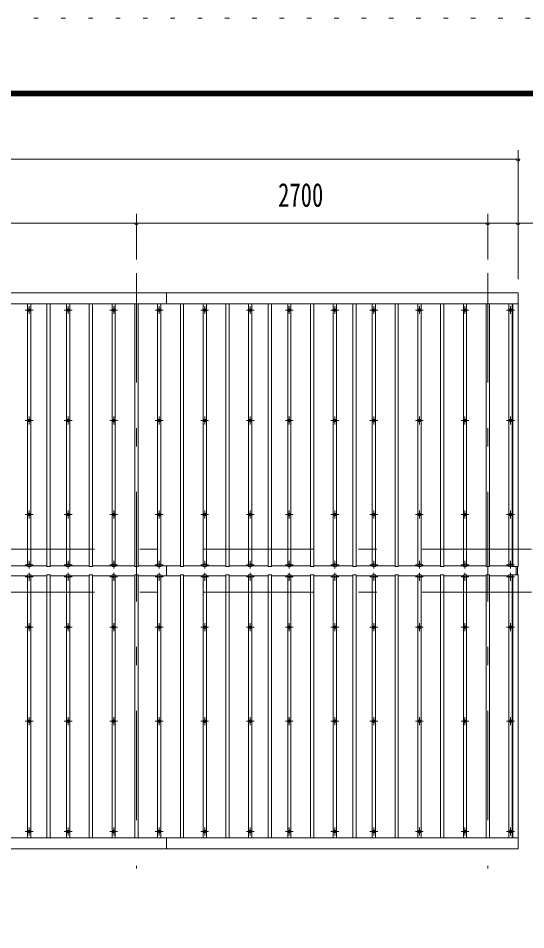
# Model space of a CAD drawing. Units: millimetres, scale not verified. Extents: x -31531 to 31536, y -14700 to 14700.
# Drawn here: x -504 to 3398, y 7701 to 14700 of the extents above; entities that cross this region are included whole.
import ezdxf
from ezdxf.enums import TextEntityAlignment as Align

# ---------------------------------------------------------------- set-up
doc = ezdxf.new("R2010")
doc.units = ezdxf.units.MM
doc.header["$LTSCALE"] = 70
doc.linetypes.add('USER3', pattern=[24, 12, -5, 2, -5])
doc.linetypes.add('USER4', pattern=[3, 0.5, -2.5])
for name, color, linetype, lineweight in [('0-2_1-07BOLD', 7, 'Continuous', 18), ('0-3_1-27CENTER', 3, 'USER3', 18), ('0-4_1-47THIN', 4, 'Continuous', 18), ('0-5_1-57DIM', 3, 'Continuous', 18), ('0-C_F-F1PAPER', 5, 'Continuous', 18), ('0-D_F-E_J_ADD', 5, 'USER4', 18)]:
    doc.layers.add(name, color=color, linetype=linetype, lineweight=lineweight)
doc.styles.add('ＭＳ ゴシック', font='')
doc.styles.get('ＭＳ ゴシック').set_extended_font_data('MS Gothic')

msp = doc.modelspace()

# ---------------------------------------------------------------- linework, layer by layer
at = {"layer": '0-2_1-07BOLD'}
for p, q in [((-7327.97, 12592.54), (3338.02, 12592.54)), ((635.03, 12506.79), (635.03, 12592.54)), ((3338.02, 12592.54), (3338.02, 10489.55)), ((-7327.97, 12506.79), (3338.02, 12506.79)), ((635.03, 10495.58), (635.03, 10419.51)), ((3323.02, 10425.54), (3323.02, 10489.55)), ((3333.02, 10425.54), (3333.02, 10489.55)), ((3298.03, 10425.54), (3338.02, 10425.54)), ((3298.03, 8408.3), (3298.03, 10425.54)), ((-7327.97, 8408.3), (3338.02, 8408.3)), ((635.03, 8408.3), (635.03, 8322.54))]:
    msp.add_line(p, q, dxfattribs=at)
for points in [[(3298.03, 12506.79), (3298.03, 10489.55), (3338.02, 10489.55)], [(-7327.97, 8322.54), (3338.02, 8322.54), (3338.02, 10425.54)]]:
    msp.add_lwpolyline(points, dxfattribs=at)
for centre in [(-419.98, 12459.37), (-119.98, 12459.37), (230.02, 12459.37), (580.02, 12459.37), (930.03, 12459.37), (1280.02, 12459.37), (1580.03, 12459.37), (1930.03, 12459.37), (2230.03, 12459.37), (2580.03, 12459.37), (2930.02, 12459.37), (3280.03, 12459.37), (-419.98, 11611.71), (-119.98, 11611.71), (230.02, 11611.71), (580.02, 11611.71), (930.03, 11611.71), (1280.02, 11611.71), (1580.03, 11611.71), (1930.03, 11611.71), (2230.03, 11611.71), (2580.03, 11611.71), (2930.02, 11611.71), (3280.03, 11611.71), (-419.98, 10890.05), (-119.98, 10890.05), (230.02, 10890.05), (580.02, 10890.05), (930.03, 10890.05), (1280.02, 10890.05), (1580.03, 10890.05), (1930.03, 10890.05), (2230.03, 10890.05), (2580.03, 10890.05), (2930.02, 10890.05), (3280.03, 10890.05), (-419.98, 10025.04), (-119.98, 10025.04), (230.02, 10025.04), (580.02, 10025.04), (930.03, 10025.04), (1280.02, 10025.04), (1580.03, 10025.04), (1930.03, 10025.04), (2230.03, 10025.04), (2580.03, 10025.04), (2930.02, 10025.04), (3280.03, 10025.04), (-419.98, 9303.38), (-119.98, 9303.38), (230.02, 9303.38), (580.02, 9303.38), (930.03, 9303.38), (1280.02, 9303.38), (1580.03, 9303.38), (1930.03, 9303.38), (2230.03, 9303.38), (2580.03, 9303.38), (2930.02, 9303.38), (3280.03, 9303.38), (-419.98, 8455.72), (-119.98, 8455.72), (230.02, 8455.72), (580.02, 8455.72), (930.03, 8455.72), (1280.02, 8455.72), (1580.03, 8455.72), (1930.03, 8455.72), (2230.03, 8455.72), (2580.03, 8455.72), (2930.02, 8455.72), (3280.03, 8455.72)]:
    msp.add_circle(centre, 10, dxfattribs=at)
for centre, start, end in [((-419.98, 10493.51), 46.3961, 133.6039), ((-419.98, 10514.51), 226.39838, 313.60162), ((-119.98, 10493.51), 46.3961, 133.6039), ((-119.98, 10514.51), 226.39838, 313.60162), ((230.02, 10493.51), 46.3961, 133.6039), ((230.02, 10514.51), 226.39838, 313.60162), ((580.02, 10493.51), 46.3961, 133.6039), ((580.02, 10514.51), 226.39838, 313.60162), ((930.02, 10493.51), 46.3961, 133.6039), ((930.02, 10514.51), 226.39838, 313.60162), ((1280.02, 10493.51), 46.3961, 133.6039), ((1280.02, 10514.51), 226.39838, 313.60162), ((1580.03, 10493.51), 46.3961, 133.6039), ((1580.03, 10514.51), 226.39838, 313.60162), ((1930.03, 10493.51), 46.3961, 133.6039), ((1930.03, 10514.51), 226.39838, 313.60162), ((2230.03, 10493.51), 46.3961, 133.6039), ((2230.03, 10514.51), 226.39838, 313.60162), ((2580.03, 10493.51), 46.3961, 133.6039), ((2580.03, 10514.51), 226.39838, 313.60162), ((2930.02, 10493.51), 46.3961, 133.6039), ((2930.02, 10514.51), 226.39838, 313.60162), ((3280.03, 10493.51), 46.3961, 133.6039), ((3280.03, 10514.51), 226.39838, 313.60162), ((-419.98, 10400.58), 46.39838, 133.60162), ((-419.98, 10421.58), 226.3961, 313.6039), ((-119.98, 10400.58), 46.39838, 133.60162), ((-119.98, 10421.58), 226.3961, 313.6039), ((230.02, 10400.58), 46.39838, 133.60162), ((230.02, 10421.58), 226.3961, 313.6039), ((580.02, 10400.58), 46.39838, 133.60162), ((580.02, 10421.58), 226.3961, 313.6039), ((930.02, 10400.58), 46.39838, 133.60162), ((930.02, 10421.58), 226.3961, 313.6039), ((1280.02, 10400.58), 46.39838, 133.60162), ((1280.02, 10421.58), 226.3961, 313.6039), ((1580.03, 10400.58), 46.39838, 133.60162), ((1580.03, 10421.58), 226.3961, 313.6039), ((1930.03, 10400.58), 46.39838, 133.60162), ((1930.03, 10421.58), 226.3961, 313.6039), ((2230.03, 10400.58), 46.39838, 133.60162), ((2230.03, 10421.58), 226.3961, 313.6039), ((2580.03, 10400.58), 46.39838, 133.60162), ((2580.03, 10421.58), 226.3961, 313.6039), ((2930.02, 10400.58), 46.39838, 133.60162), ((2930.02, 10421.58), 226.3961, 313.6039), ((3280.03, 10400.58), 46.39838, 133.60162), ((3280.03, 10421.58), 226.3961, 313.6039)]:
    msp.add_arc(centre, 14.5, start, end, dxfattribs=at)
at = {"layer": '0-3_1-27CENTER'}
for p, q in [((405.02, 12742.55), (405.02, 8172.54)), ((3105.03, 12742.55), (3105.03, 8172.54)), ((-449.98, 12459.37), (-389.98, 12459.37)), ((-419.98, 12429.37), (-419.98, 12489.37)), ((-149.98, 12459.37), (-89.98, 12459.37)), ((-119.98, 12429.37), (-119.98, 12489.37)), ((200.02, 12459.37), (260.02, 12459.37)), ((230.02, 12429.37), (230.02, 12489.37)), ((550.03, 12459.37), (610.03, 12459.37)), ((580.02, 12429.37), (580.02, 12489.37)), ((900.03, 12459.37), (960.02, 12459.37)), ((930.03, 12429.37), (930.03, 12489.37)), ((1250.03, 12459.37), (1310.03, 12459.37)), ((1280.02, 12429.37), (1280.02, 12489.37)), ((1550.02, 12459.37), (1610.02, 12459.37)), ((1580.03, 12429.37), (1580.03, 12489.37)), ((1900.02, 12459.37), (1960.02, 12459.37)), ((1930.03, 12429.37), (1930.03, 12489.37)), ((2200.02, 12459.37), (2260.02, 12459.37)), ((2230.03, 12429.37), (2230.03, 12489.37)), ((2550.03, 12459.37), (2610.03, 12459.37)), ((2580.03, 12429.37), (2580.03, 12489.37)), ((2900.03, 12459.37), (2960.03, 12459.37)), ((2930.02, 12429.37), (2930.02, 12489.37)), ((3250.03, 12459.37), (3310.03, 12459.37)), ((3280.03, 12429.37), (3280.03, 12489.37)), ((-419.98, 11581.71), (-419.98, 11641.71)), ((-119.98, 11581.71), (-119.98, 11641.71)), ((230.02, 11581.71), (230.02, 11641.71)), ((580.02, 11581.71), (580.02, 11641.71)), ((930.03, 11581.71), (930.03, 11641.71)), ((1280.02, 11581.71), (1280.02, 11641.71)), ((1580.03, 11581.71), (1580.03, 11641.71)), ((1930.03, 11581.71), (1930.03, 11641.71)), ((2230.03, 11581.71), (2230.03, 11641.71)), ((2580.03, 11581.71), (2580.03, 11641.71)), ((2930.02, 11581.71), (2930.02, 11641.71)), ((3280.03, 11581.71), (3280.03, 11641.71)), ((-449.98, 11611.71), (-389.98, 11611.71)), ((-149.98, 11611.71), (-89.98, 11611.71)), ((200.02, 11611.71), (260.02, 11611.71)), ((550.03, 11611.71), (610.03, 11611.71)), ((900.03, 11611.71), (960.02, 11611.71)), ((1250.03, 11611.71), (1310.03, 11611.71)), ((1550.02, 11611.71), (1610.02, 11611.71)), ((1900.03, 11611.71), (1960.03, 11611.71)), ((2200.02, 11611.71), (2260.02, 11611.71)), ((2550.03, 11611.71), (2610.03, 11611.71)), ((2900.03, 11611.71), (2960.03, 11611.71)), ((3250.03, 11611.71), (3310.03, 11611.71)), ((-419.98, 10860.05), (-419.98, 10920.05)), ((-119.98, 10860.05), (-119.98, 10920.05)), ((230.02, 10860.05), (230.02, 10920.05)), ((580.02, 10860.05), (580.02, 10920.05)), ((930.03, 10860.05), (930.03, 10920.05)), ((1280.02, 10860.05), (1280.02, 10920.05)), ((1580.03, 10860.05), (1580.03, 10920.05)), ((1930.03, 10860.05), (1930.03, 10920.05)), ((2230.03, 10860.05), (2230.03, 10920.05)), ((2580.03, 10860.05), (2580.03, 10920.05)), ((2930.02, 10860.05), (2930.02, 10920.05)), ((3280.03, 10860.05), (3280.03, 10920.05)), ((-449.98, 10890.05), (-389.98, 10890.05)), ((-149.98, 10890.05), (-89.98, 10890.05)), ((200.02, 10890.05), (260.02, 10890.05)), ((550.03, 10890.05), (610.03, 10890.05)), ((900.03, 10890.05), (960.02, 10890.05)), ((1250.03, 10890.05), (1310.03, 10890.05)), ((1550.02, 10890.05), (1610.02, 10890.05)), ((1900.03, 10890.05), (1960.03, 10890.05)), ((2200.02, 10890.05), (2260.02, 10890.05)), ((2550.03, 10890.05), (2610.03, 10890.05)), ((2900.03, 10890.05), (2960.03, 10890.05)), ((3250.03, 10890.05), (3310.03, 10890.05)), ((-7477.97, 10622.54), (3488.02, 10622.54)), ((-449.98, 10504.02), (-389.98, 10504.02)), ((-419.98, 10474.02), (-419.98, 10534.02)), ((-149.98, 10504.02), (-89.98, 10504.02)), ((-119.98, 10474.02), (-119.98, 10534.02)), ((200.02, 10504.02), (260.02, 10504.02)), ((230.02, 10474.02), (230.02, 10534.02)), ((550.03, 10504.02), (610.03, 10504.02)), ((580.02, 10474.02), (580.02, 10534.02)), ((900.02, 10504.02), (960.02, 10504.02)), ((930.02, 10474.02), (930.02, 10534.02)), ((1250.02, 10504.02), (1310.02, 10504.02)), ((1280.02, 10474.02), (1280.02, 10534.02)), ((1550.02, 10504.02), (1610.02, 10504.02)), ((1580.03, 10474.02), (1580.03, 10534.02)), ((1900.02, 10504.02), (1960.02, 10504.02)), ((1930.03, 10474.02), (1930.03, 10534.02)), ((2200.02, 10504.02), (2260.02, 10504.02)), ((2230.03, 10474.02), (2230.03, 10534.02)), ((2550.03, 10504.02), (2610.03, 10504.02)), ((2580.03, 10474.02), (2580.03, 10534.02)), ((2900.03, 10504.02), (2960.03, 10504.02)), ((2930.02, 10474.02), (2930.02, 10534.02)), ((3250.03, 10504.02), (3310.03, 10504.02)), ((3280.03, 10474.02), (3280.03, 10534.02)), ((-419.98, 10441.07), (-419.98, 10381.07)), ((-119.98, 10441.07), (-119.98, 10381.07)), ((230.02, 10441.07), (230.02, 10381.07)), ((580.02, 10441.07), (580.02, 10381.07)), ((930.02, 10441.07), (930.02, 10381.07)), ((1280.02, 10441.07), (1280.02, 10381.07)), ((1580.03, 10441.07), (1580.03, 10381.07)), ((1930.03, 10441.07), (1930.03, 10381.07)), ((2230.03, 10441.07), (2230.03, 10381.07)), ((2580.03, 10441.07), (2580.03, 10381.07)), ((2930.02, 10441.07), (2930.02, 10381.07)), ((3280.03, 10441.07), (3280.03, 10381.07)), ((-449.98, 10411.07), (-389.98, 10411.07)), ((-149.98, 10411.07), (-89.98, 10411.07)), ((200.02, 10411.07), (260.02, 10411.07)), ((550.03, 10411.07), (610.03, 10411.07)), ((900.02, 10411.07), (960.02, 10411.07)), ((1250.02, 10411.07), (1310.02, 10411.07)), ((1550.02, 10411.07), (1610.02, 10411.07)), ((1900.02, 10411.07), (1960.02, 10411.07)), ((2200.02, 10411.07), (2260.02, 10411.07)), ((2550.03, 10411.07), (2610.03, 10411.07)), ((2900.03, 10411.07), (2960.03, 10411.07)), ((3250.03, 10411.07), (3310.03, 10411.07)), ((-7477.97, 10292.54), (3488.02, 10292.54)), ((-449.98, 10025.04), (-389.98, 10025.04)), ((-419.98, 10055.04), (-419.98, 9995.04)), ((-149.98, 10025.04), (-89.98, 10025.04)), ((-119.98, 10055.04), (-119.98, 9995.04)), ((200.02, 10025.04), (260.02, 10025.04)), ((230.02, 10055.04), (230.02, 9995.04)), ((550.03, 10025.04), (610.03, 10025.04)), ((580.02, 10055.04), (580.02, 9995.04)), ((900.03, 10025.04), (960.02, 10025.04)), ((930.03, 10055.04), (930.03, 9995.04)), ((1250.03, 10025.04), (1310.03, 10025.04)), ((1280.02, 10055.04), (1280.02, 9995.04)), ((1550.02, 10025.04), (1610.02, 10025.04)), ((1580.03, 10055.04), (1580.03, 9995.04)), ((1900.03, 10025.04), (1960.03, 10025.04)), ((1930.03, 10055.04), (1930.03, 9995.04)), ((2200.02, 10025.04), (2260.02, 10025.04)), ((2230.03, 10055.04), (2230.03, 9995.04)), ((2550.03, 10025.04), (2610.03, 10025.04)), ((2580.03, 10055.04), (2580.03, 9995.04)), ((2900.03, 10025.04), (2960.03, 10025.04)), ((2930.02, 10055.04), (2930.02, 9995.04)), ((3250.03, 10025.04), (3310.03, 10025.04)), ((3280.03, 10055.04), (3280.03, 9995.04)), ((-419.98, 9333.38), (-419.98, 9273.38)), ((-119.98, 9333.38), (-119.98, 9273.38)), ((230.02, 9333.38), (230.02, 9273.38)), ((580.02, 9333.38), (580.02, 9273.38)), ((930.03, 9333.38), (930.03, 9273.38)), ((1280.02, 9333.38), (1280.02, 9273.38)), ((1580.03, 9333.38), (1580.03, 9273.38)), ((1930.03, 9333.38), (1930.03, 9273.38)), ((2230.03, 9333.38), (2230.03, 9273.38)), ((2580.03, 9333.38), (2580.03, 9273.38)), ((2930.02, 9333.38), (2930.02, 9273.38)), ((3280.03, 9333.38), (3280.03, 9273.38)), ((-449.98, 9303.38), (-389.98, 9303.38)), ((-149.98, 9303.38), (-89.98, 9303.38)), ((200.02, 9303.38), (260.02, 9303.38)), ((550.03, 9303.38), (610.03, 9303.38)), ((900.03, 9303.38), (960.02, 9303.38)), ((1250.03, 9303.38), (1310.03, 9303.38)), ((1550.02, 9303.38), (1610.02, 9303.38)), ((1900.03, 9303.38), (1960.03, 9303.38)), ((2200.02, 9303.38), (2260.02, 9303.38)), ((2550.03, 9303.38), (2610.03, 9303.38)), ((2900.03, 9303.38), (2960.03, 9303.38)), ((3250.03, 9303.38), (3310.03, 9303.38)), ((-419.98, 8485.72), (-419.98, 8425.72)), ((-119.98, 8485.72), (-119.98, 8425.72)), ((230.02, 8485.72), (230.02, 8425.72)), ((580.02, 8485.72), (580.02, 8425.72)), ((930.03, 8485.72), (930.03, 8425.72)), ((1280.02, 8485.72), (1280.02, 8425.72)), ((1580.03, 8485.72), (1580.03, 8425.72)), ((1930.03, 8485.72), (1930.03, 8425.72)), ((2230.03, 8485.72), (2230.03, 8425.72)), ((2580.03, 8485.72), (2580.03, 8425.72)), ((2930.02, 8485.72), (2930.02, 8425.72)), ((3280.03, 8485.72), (3280.03, 8425.72)), ((-449.98, 8455.72), (-389.98, 8455.72)), ((-149.98, 8455.72), (-89.98, 8455.72)), ((200.02, 8455.72), (260.02, 8455.72)), ((550.03, 8455.72), (610.03, 8455.72)), ((900.03, 8455.72), (960.02, 8455.72)), ((1250.03, 8455.72), (1310.03, 8455.72)), ((1550.02, 8455.72), (1610.02, 8455.72)), ((1900.02, 8455.72), (1960.02, 8455.72)), ((2200.02, 8455.72), (2260.02, 8455.72)), ((2550.03, 8455.72), (2610.03, 8455.72)), ((2900.03, 8455.72), (2960.03, 8455.72)), ((3250.03, 8455.72), (3310.03, 8455.72))]:
    msp.add_line(p, q, dxfattribs=at)
at = {"layer": '0-4_1-47THIN'}
for p, q in [((-432.48, 10489.55), (-432.48, 12506.79)), ((-407.48, 10489.55), (-407.48, 12506.79)), ((-282.48, 10489.55), (-282.48, 12506.79)), ((-132.48, 10489.55), (-132.48, 12506.79)), ((-107.48, 10489.55), (-107.48, 12506.79)), ((42.52, 10489.55), (42.52, 12506.79)), ((67.52, 10489.55), (67.52, 12506.79)), ((217.52, 10489.55), (217.52, 12506.79)), ((242.52, 10489.55), (242.52, 12506.79)), ((392.52, 10489.55), (392.52, 12506.79)), ((417.52, 10489.55), (417.52, 12506.79)), ((567.52, 10489.55), (567.52, 12506.79)), ((592.52, 10489.55), (592.52, 12506.79)), ((742.52, 10489.55), (742.52, 12506.79)), ((917.53, 10489.55), (917.53, 12506.79)), ((942.53, 10489.55), (942.53, 12506.79)), ((1092.53, 10489.55), (1092.53, 12506.79)), ((1267.53, 10489.55), (1267.53, 12506.79)), ((1292.53, 10489.55), (1292.53, 12506.79)), ((1417.52, 10489.55), (1417.53, 12506.79)), ((1442.52, 10489.55), (1442.52, 12506.79)), ((1567.53, 10489.55), (1567.53, 12506.79)), ((1742.53, 10489.55), (1742.53, 12506.79)), ((1767.52, 10489.55), (1767.52, 12506.79)), ((1917.52, 10489.55), (1917.52, 12506.79)), ((1942.53, 10489.55), (1942.53, 12506.79)), ((2067.53, 10489.55), (2067.53, 12506.79)), ((2217.53, 10489.55), (2217.53, 12506.79)), ((2392.53, 10489.55), (2392.53, 12506.79)), ((2567.52, 10489.55), (2567.52, 12506.79)), ((2592.52, 10489.55), (2592.52, 12506.79)), ((2742.53, 10489.55), (2742.53, 12506.79)), ((2767.53, 10489.55), (2767.53, 12506.79)), ((2917.53, 10489.55), (2917.53, 12506.79)), ((2942.52, 10489.55), (2942.52, 12506.79)), ((3092.53, 10489.55), (3092.53, 12506.79)), ((3117.53, 10489.55), (3117.53, 12506.79)), ((3267.53, 10489.55), (3267.53, 12506.79)), ((3298.03, 10504.55), (3292.53, 10504.55)), ((-557.48, 10495.58), (-432.48, 10495.58)), ((-432.48, 10489.55), (-407.48, 10489.55)), ((-282.48, 10495.58), (-407.48, 10495.58)), ((-257.48, 10495.58), (-132.48, 10495.58)), ((-132.48, 10489.55), (-107.48, 10489.55)), ((42.52, 10495.58), (-107.48, 10495.58)), ((42.52, 10489.55), (67.52, 10489.55)), ((67.52, 10495.58), (217.52, 10495.58)), ((217.52, 10489.55), (242.52, 10489.55)), ((392.52, 10495.58), (242.52, 10495.58)), ((392.52, 10489.55), (417.52, 10489.55)), ((417.52, 10495.58), (567.52, 10495.58)), ((567.52, 10489.55), (592.52, 10489.55)), ((742.52, 10495.58), (592.52, 10495.58)), ((767.52, 10495.58), (917.53, 10495.58)), ((917.53, 10489.55), (942.53, 10489.55)), ((1092.53, 10495.58), (942.53, 10495.58)), ((1117.52, 10495.58), (1267.53, 10495.58)), ((1267.53, 10489.55), (1292.53, 10489.55)), ((1417.52, 10495.58), (1292.53, 10495.58)), ((1417.52, 10489.55), (1442.52, 10489.55)), ((1442.52, 10495.58), (1567.53, 10495.58)), ((1742.53, 10495.58), (1592.53, 10495.58)), ((1742.53, 10489.55), (1767.52, 10489.55)), ((1767.52, 10495.58), (1917.52, 10495.58)), ((1917.52, 10489.55), (1942.53, 10489.55)), ((2067.53, 10495.58), (1942.53, 10495.58)), ((2092.53, 10495.58), (2217.53, 10495.58)), ((2392.53, 10495.58), (2242.53, 10495.58)), ((2417.53, 10495.58), (2567.52, 10495.58)), ((2567.52, 10489.55), (2592.52, 10489.55)), ((2742.53, 10495.58), (2592.52, 10495.58)), ((2742.53, 10489.55), (2767.53, 10489.55)), ((2767.53, 10495.58), (2917.53, 10495.58)), ((2917.53, 10489.55), (2942.52, 10489.55)), ((3092.52, 10495.58), (2942.52, 10495.58)), ((3092.53, 10489.55), (3117.53, 10489.55)), ((3117.53, 10495.58), (3267.53, 10495.58)), ((-557.48, 10419.51), (-432.48, 10419.51)), ((-432.48, 10425.54), (-407.48, 10425.54)), ((-432.48, 10425.54), (-432.48, 8408.3)), ((-407.48, 10425.54), (-407.48, 8408.3)), ((-282.48, 10419.51), (-407.48, 10419.51)), ((-282.48, 10425.54), (-257.48, 10425.54)), ((-282.48, 10425.54), (-282.48, 8408.3)), ((-257.48, 10425.54), (-257.48, 8408.3)), ((-257.48, 10419.51), (-132.48, 10419.51)), ((-132.48, 10425.54), (-107.48, 10425.54)), ((-132.48, 10425.54), (-132.48, 8408.3)), ((-107.48, 10425.54), (-107.48, 8408.3)), ((42.52, 10419.51), (-107.48, 10419.51)), ((42.52, 10425.54), (67.52, 10425.54)), ((42.52, 10425.54), (42.52, 8408.3)), ((67.52, 10425.54), (67.52, 8408.3)), ((67.52, 10419.51), (217.52, 10419.51)), ((217.52, 10425.54), (242.52, 10425.54)), ((217.52, 10425.54), (217.52, 8408.3)), ((242.52, 10425.54), (242.52, 8408.3)), ((392.52, 10419.51), (242.52, 10419.51)), ((392.52, 10425.54), (417.52, 10425.54)), ((392.52, 10425.54), (392.52, 8408.3)), ((417.52, 10425.54), (417.52, 8408.3)), ((417.52, 10419.51), (567.52, 10419.51)), ((567.52, 10425.54), (592.52, 10425.54)), ((567.52, 10425.54), (567.52, 8408.3)), ((592.52, 10425.54), (592.52, 8408.3)), ((742.52, 10419.51), (592.52, 10419.51)), ((742.52, 10425.54), (767.52, 10425.54)), ((742.52, 10425.54), (742.52, 8408.3)), ((767.52, 10425.54), (767.52, 8408.3)), ((767.52, 10419.51), (917.53, 10419.51)), ((917.53, 10425.54), (942.53, 10425.54)), ((917.53, 10425.54), (917.53, 8408.3)), ((942.53, 10425.54), (942.53, 8408.3)), ((1092.53, 10419.51), (942.53, 10419.51)), ((1092.53, 10425.54), (1117.52, 10425.54)), ((1092.53, 10425.54), (1092.53, 8408.3)), ((1117.52, 10425.54), (1117.52, 8408.3)), ((1117.52, 10419.51), (1267.53, 10419.51)), ((1267.53, 10425.54), (1292.53, 10425.54)), ((1267.53, 10425.54), (1267.53, 8408.3)), ((1292.53, 10425.54), (1292.53, 8408.3)), ((1417.52, 10419.51), (1292.53, 10419.51)), ((1417.52, 10425.54), (1442.52, 10425.54)), ((1417.52, 10425.54), (1417.53, 8408.3)), ((1442.52, 10425.54), (1442.52, 8408.3)), ((1442.52, 10419.51), (1567.53, 10419.51)), ((1567.53, 10425.54), (1592.53, 10425.54)), ((1567.53, 10425.54), (1567.53, 8408.3)), ((1592.53, 10425.54), (1592.53, 8408.3)), ((1742.53, 10419.51), (1592.53, 10419.51)), ((1742.53, 10425.54), (1767.52, 10425.54)), ((1742.53, 10425.54), (1742.53, 8408.3)), ((1767.52, 10425.54), (1767.52, 8408.3)), ((1767.52, 10419.51), (1917.52, 10419.51)), ((1917.52, 10425.54), (1942.53, 10425.54)), ((1917.52, 10425.54), (1917.52, 8408.3)), ((1942.53, 10425.54), (1942.53, 8408.3)), ((2067.53, 10419.51), (1942.53, 10419.51)), ((2067.53, 10425.54), (2092.53, 10425.54)), ((2067.53, 10425.54), (2067.53, 8408.3)), ((2092.53, 10425.54), (2092.53, 8408.3)), ((2092.53, 10419.51), (2217.53, 10419.51)), ((2217.53, 10425.54), (2242.53, 10425.54)), ((2217.53, 10425.54), (2217.53, 8408.3)), ((2242.53, 10425.54), (2242.53, 8408.3)), ((2392.53, 10419.51), (2242.53, 10419.51)), ((2392.53, 10425.54), (2417.53, 10425.54)), ((2392.53, 10425.54), (2392.53, 8408.3)), ((2417.53, 10425.54), (2417.53, 8408.3)), ((2417.53, 10419.51), (2567.52, 10419.51)), ((2567.52, 10425.54), (2592.52, 10425.54)), ((2567.52, 10425.54), (2567.52, 8408.3)), ((2592.52, 10425.54), (2592.52, 8408.3)), ((2742.53, 10419.51), (2592.52, 10419.51)), ((2742.53, 10425.54), (2767.53, 10425.54)), ((2742.53, 10425.54), (2742.53, 8408.3)), ((2767.53, 10425.54), (2767.53, 8408.3)), ((2767.53, 10419.51), (2917.53, 10419.51)), ((2917.53, 10425.54), (2942.52, 10425.54)), ((2917.53, 10425.54), (2917.53, 8408.3)), ((2942.52, 10425.54), (2942.52, 8408.3)), ((3092.52, 10419.51), (2942.52, 10419.51)), ((3092.53, 10425.54), (3117.53, 10425.54)), ((3092.53, 10425.54), (3092.53, 8408.3)), ((3117.53, 10425.54), (3117.53, 8408.3)), ((3117.53, 10419.51), (3267.53, 10419.51)), ((3267.53, 10425.54), (3267.53, 8408.3)), ((3298.03, 10410.54), (3292.53, 10410.54))]:
    msp.add_line(p, q, dxfattribs=at)
for points in [[(-282.48, 10489.55), (-257.48, 10489.55), (-257.48, 12506.79)], [(742.52, 10489.55), (767.52, 10489.55), (767.52, 12506.79)], [(1092.53, 10489.55), (1117.52, 10489.55), (1117.52, 12506.79)], [(1567.53, 10489.55), (1592.53, 10489.55), (1592.53, 12506.79)], [(2067.53, 10489.55), (2092.53, 10489.55), (2092.53, 12506.79)], [(2217.53, 10489.55), (2242.53, 10489.55), (2242.53, 12506.79)], [(2392.53, 10489.55), (2417.53, 10489.55), (2417.53, 12506.79)], [(3267.53, 10489.55), (3292.53, 10489.55), (3292.53, 12506.79)], [(3267.53, 10425.54), (3292.53, 10425.54), (3292.53, 8408.3)]]:
    msp.add_lwpolyline(points, dxfattribs=at)
at = {"layer": '0-5_1-57DIM'}
for p, q in [((3338.02, 12697.54), (3338.02, 13687.54)), ((-7327.97, 13617.54), (3338.02, 13617.54)), ((3352.02, 13617.54), (3324.02, 13617.54)), ((405.02, 12847.54), (405.02, 13197.54)), ((3105.03, 12847.54), (3105.03, 13197.54)), ((-7877.47, 13127.54), (3887.52, 13127.54)), ((419.02, 13127.54), (391.02, 13127.54)), ((3119.02, 13127.54), (3091.02, 13127.54)), ((3352.02, 13127.54), (3324.02, 13127.54))]:
    msp.add_line(p, q, dxfattribs=at)
for centre in [(3338.02, 13617.54), (405.02, 13127.54), (3105.02, 13127.54), (3338.02, 13127.54)]:
    msp.add_arc(centre, 14, 180, 0, dxfattribs=at)
at = {"layer": '0-C_F-F1PAPER'}
for p, q in [((-9344.43, 14140), (30835.57, 14140)), ((-9340.93, 14136.5), (30832.06, 14136.5)), ((-9337.43, 14133), (30828.57, 14133)), ((-9333.93, 14129.5), (30825.07, 14129.5)), ((-9330.43, 14126), (30821.57, 14126)), ((-9326.93, 14122.5), (30818.07, 14122.5)), ((-9323.43, 14119), (30814.56, 14119)), ((-9319.93, 14115.5), (30811.07, 14115.5)), ((-9316.43, 14112), (30807.57, 14112)), ((-9312.93, 14108.5), (30804.07, 14108.5)), ((-9309.43, 14105), (30800.57, 14105))]:
    msp.add_line(p, q, dxfattribs=at)
at = {"layer": '0-D_F-E_J_ADD'}
msp.add_lwpolyline([(-10044.43, -14700), (-10044.43, 14700), (31535.57, 14700)], dxfattribs=at)

# ---------------------------------------------------------------- texts
at = {"layer": '0-5_1-57DIM', "color": 7, "style": 'ＭＳ ゴシック', "width": 0.7}
msp.add_text('2700', height=182.3, dxfattribs=at).set_placement((1493.78, 13197.54), align=Align.BOTTOM_LEFT)

doc.saveas('drawing.dxf')
